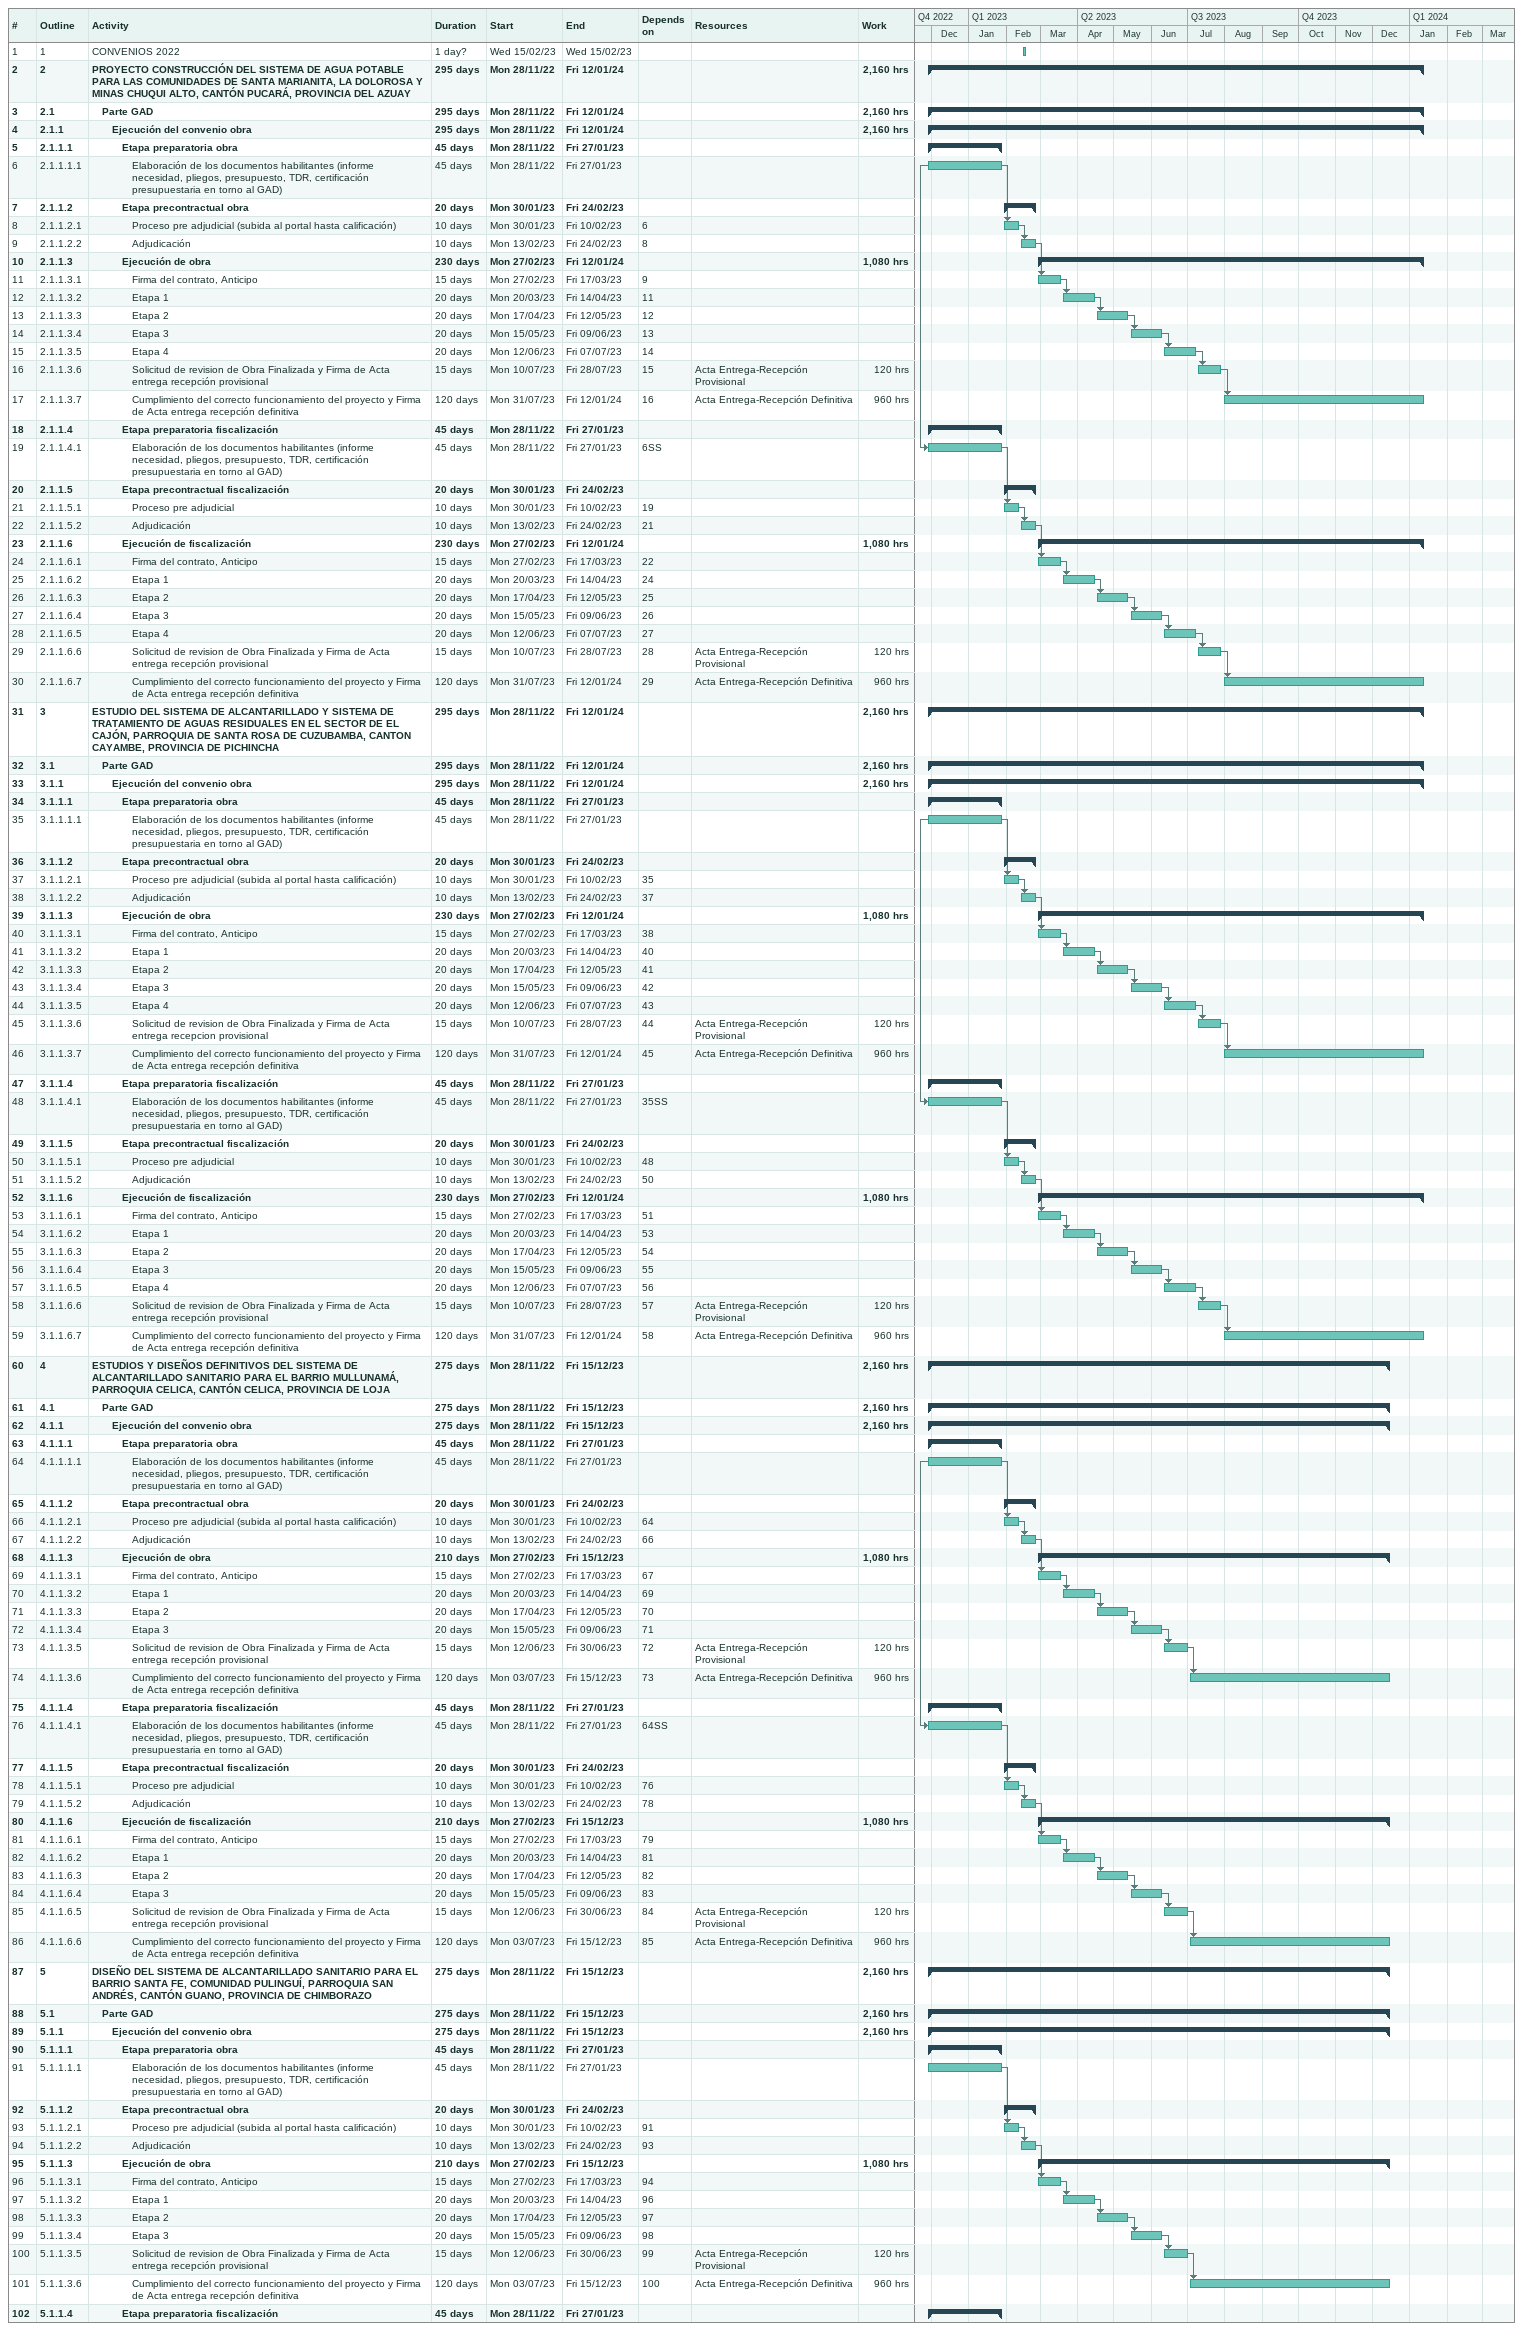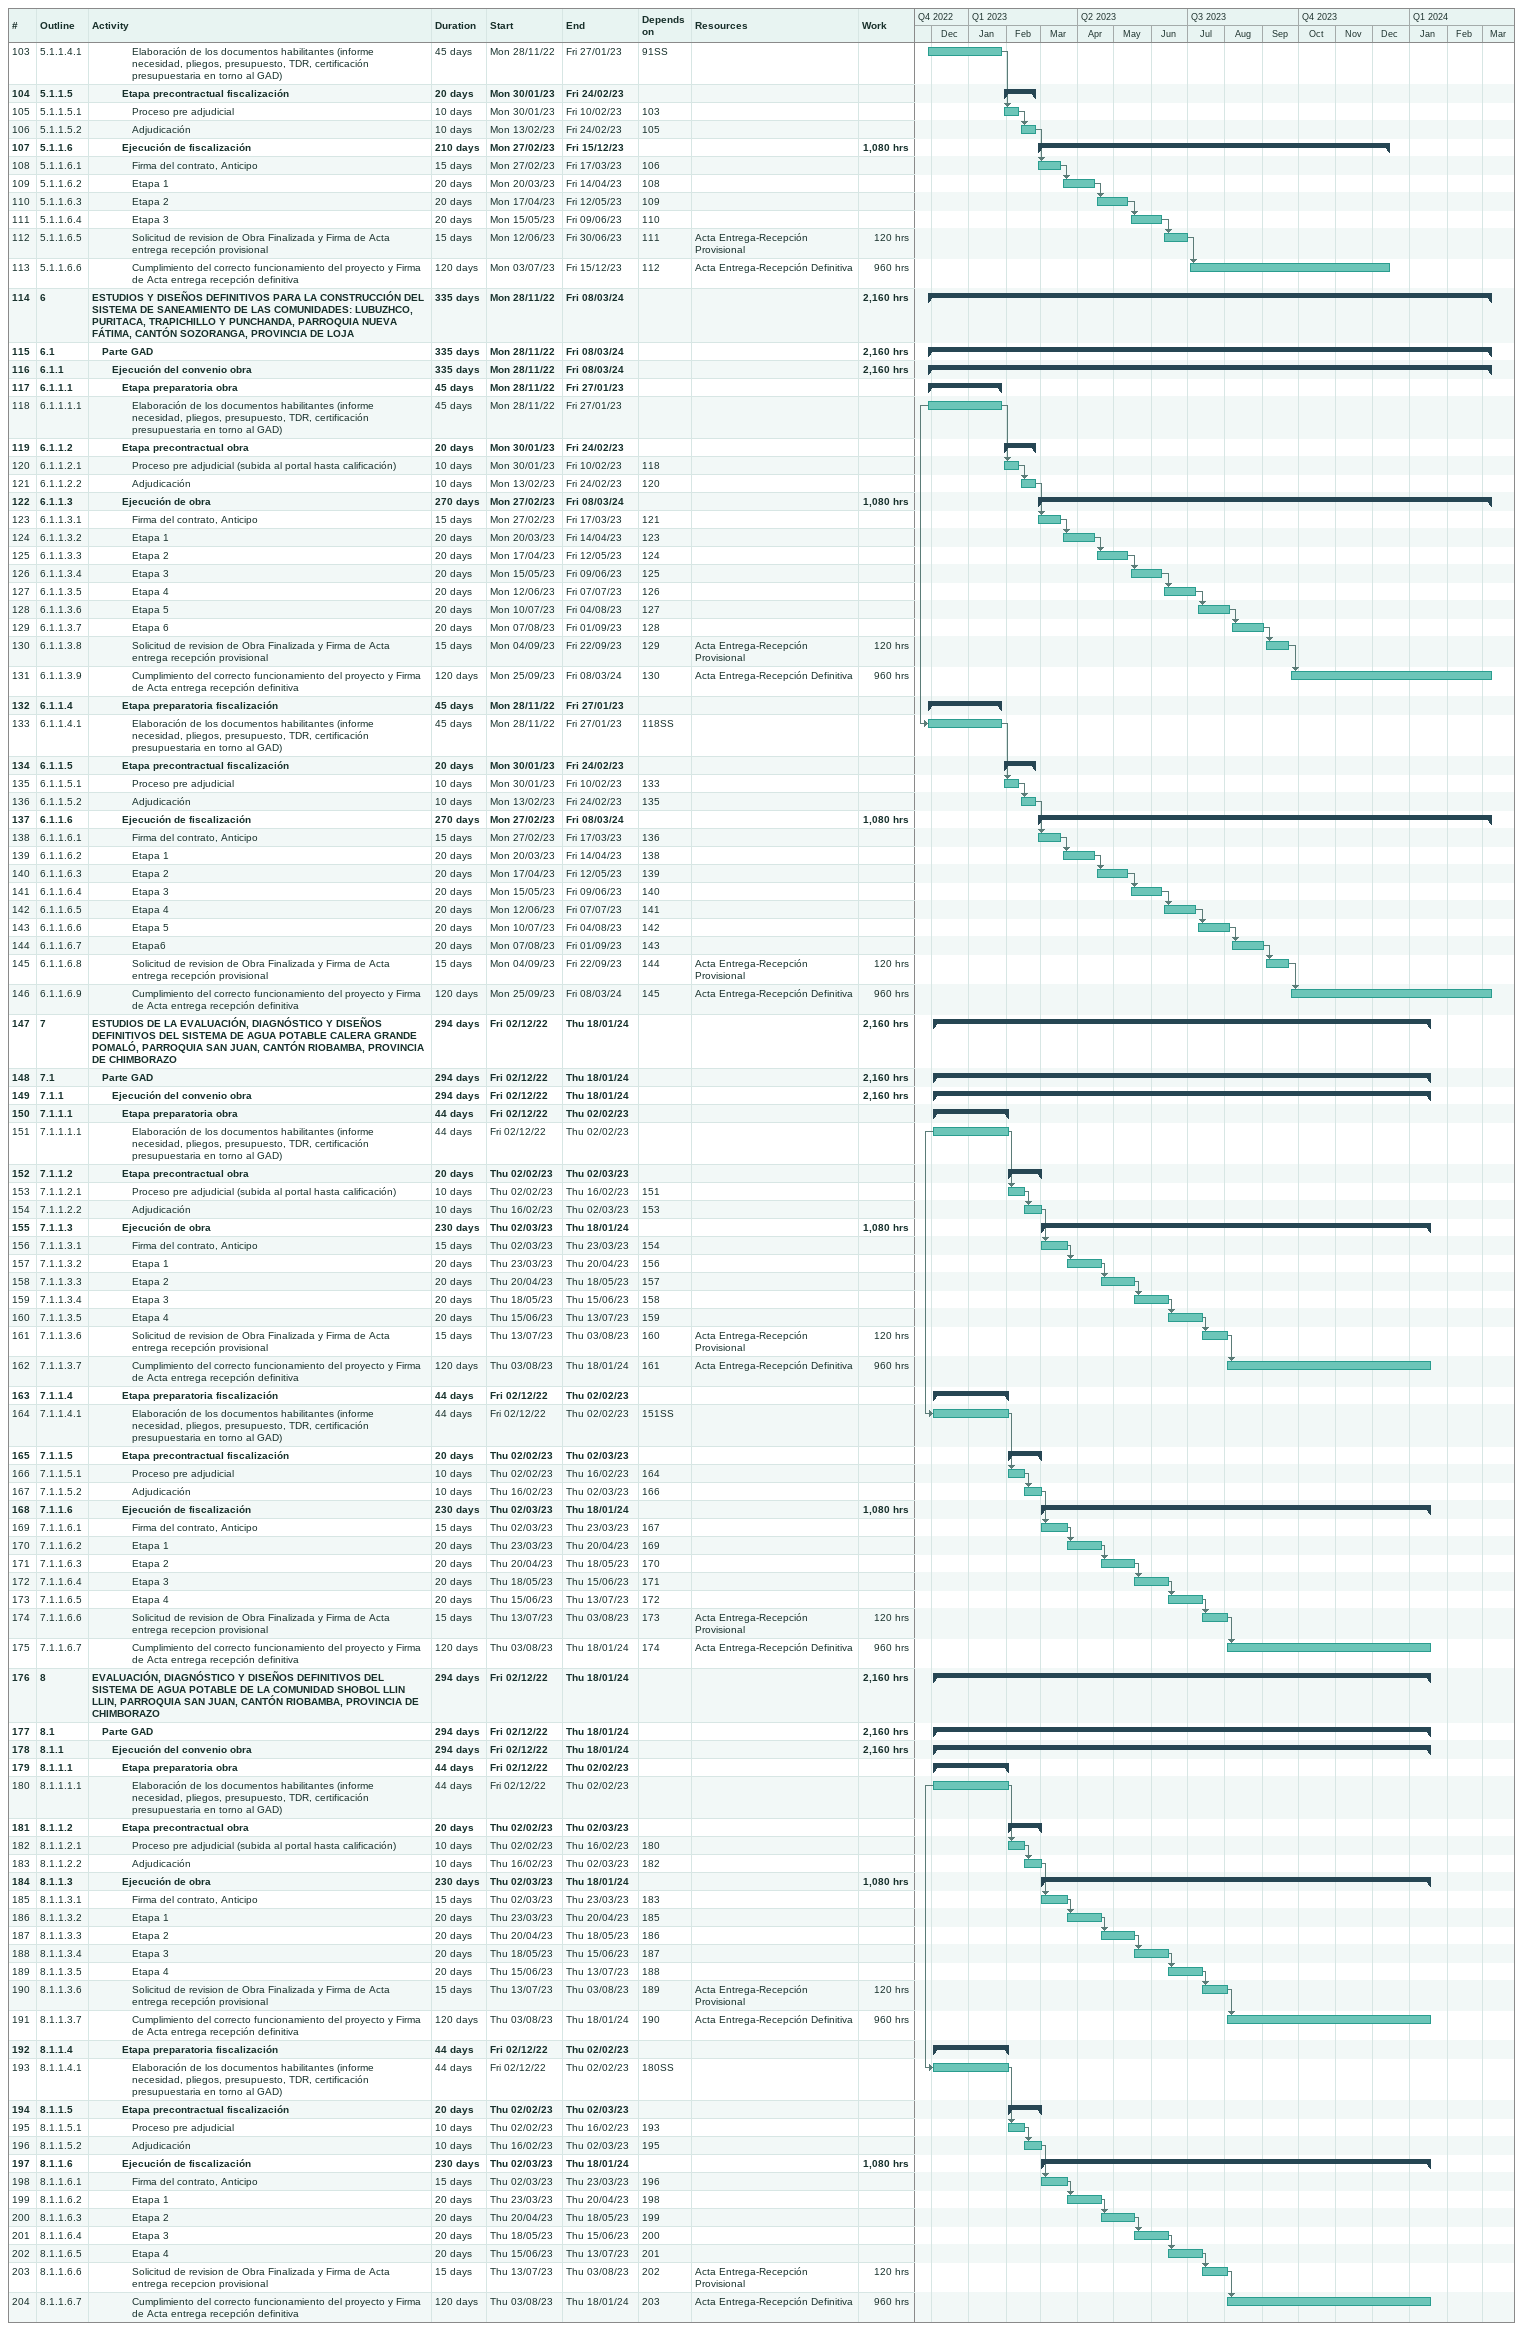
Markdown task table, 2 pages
| ID | WBS | Task | Duration | Start | Finish | Predecessors | Resources | Work (h) |
|---|---|---|---|---|---|---|---|---|
| 1 | 1 | CONVENIOS 2022 | 1d? | 2023-02-15 | 2023-02-15 |  |  |  |
| 2 | 2 | **PROYECTO CONSTRUCCIÓN DEL SISTEMA DE AGUA POTABLE PARA LAS COMUNIDADES DE SANTA MARIANITA, LA DOLOROSA Y MINAS CHUQUI ALTO, CANTÓN PUCARÁ, PROVINCIA DEL AZUAY** | 295d | 2022-11-28 | 2024-01-12 |  |  | 2160 |
| 3 | 2.1 | **Parte GAD** | 295d | 2022-11-28 | 2024-01-12 |  |  | 2160 |
| 4 | 2.1.1 | **Ejecución del convenio obra** | 295d | 2022-11-28 | 2024-01-12 |  |  | 2160 |
| 5 | 2.1.1.1 | **Etapa preparatoria obra** | 45d | 2022-11-28 | 2023-01-27 |  |  |  |
| 6 | 2.1.1.1.1 | Elaboración de los documentos habilitantes (informe necesidad, pliegos, presupuesto, TDR, certificación presupuestaria en torno al GAD) | 45d | 2022-11-28 | 2023-01-27 |  |  |  |
| 7 | 2.1.1.2 | **Etapa precontractual obra** | 20d | 2023-01-30 | 2023-02-24 |  |  |  |
| 8 | 2.1.1.2.1 | Proceso pre adjudicial (subida al portal hasta calificación) | 10d | 2023-01-30 | 2023-02-10 | 6 |  |  |
| 9 | 2.1.1.2.2 | Adjudicación | 10d | 2023-02-13 | 2023-02-24 | 8 |  |  |
| 10 | 2.1.1.3 | **Ejecución de obra** | 230d | 2023-02-27 | 2024-01-12 |  |  | 1080 |
| 11 | 2.1.1.3.1 | Firma del contrato, Anticipo | 15d | 2023-02-27 | 2023-03-17 | 9 |  |  |
| 12 | 2.1.1.3.2 | Etapa 1 | 20d | 2023-03-20 | 2023-04-14 | 11 |  |  |
| 13 | 2.1.1.3.3 | Etapa 2 | 20d | 2023-04-17 | 2023-05-12 | 12 |  |  |
| 14 | 2.1.1.3.4 | Etapa 3 | 20d | 2023-05-15 | 2023-06-09 | 13 |  |  |
| 15 | 2.1.1.3.5 | Etapa 4 | 20d | 2023-06-12 | 2023-07-07 | 14 |  |  |
| 16 | 2.1.1.3.6 | Solicitud de revision de Obra Finalizada y Firma de Acta entrega recepción provisional | 15d | 2023-07-10 | 2023-07-28 | 15 | Acta Entrega-Recepción Provisional | 120 |
| 17 | 2.1.1.3.7 | Cumplimiento del correcto funcionamiento del proyecto y Firma de Acta entrega recepción definitiva | 120d | 2023-07-31 | 2024-01-12 | 16 | Acta Entrega-Recepción Definitiva | 960 |
| 18 | 2.1.1.4 | **Etapa preparatoria fiscalización** | 45d | 2022-11-28 | 2023-01-27 |  |  |  |
| 19 | 2.1.1.4.1 | Elaboración de los documentos habilitantes (informe necesidad, pliegos, presupuesto, TDR, certificación presupuestaria en torno al GAD) | 45d | 2022-11-28 | 2023-01-27 | 6SS |  |  |
| 20 | 2.1.1.5 | **Etapa precontractual fiscalización** | 20d | 2023-01-30 | 2023-02-24 |  |  |  |
| 21 | 2.1.1.5.1 | Proceso pre adjudicial | 10d | 2023-01-30 | 2023-02-10 | 19 |  |  |
| 22 | 2.1.1.5.2 | Adjudicación | 10d | 2023-02-13 | 2023-02-24 | 21 |  |  |
| 23 | 2.1.1.6 | **Ejecución de fiscalización** | 230d | 2023-02-27 | 2024-01-12 |  |  | 1080 |
| 24 | 2.1.1.6.1 | Firma del contrato, Anticipo | 15d | 2023-02-27 | 2023-03-17 | 22 |  |  |
| 25 | 2.1.1.6.2 | Etapa 1 | 20d | 2023-03-20 | 2023-04-14 | 24 |  |  |
| 26 | 2.1.1.6.3 | Etapa 2 | 20d | 2023-04-17 | 2023-05-12 | 25 |  |  |
| 27 | 2.1.1.6.4 | Etapa 3 | 20d | 2023-05-15 | 2023-06-09 | 26 |  |  |
| 28 | 2.1.1.6.5 | Etapa 4 | 20d | 2023-06-12 | 2023-07-07 | 27 |  |  |
| 29 | 2.1.1.6.6 | Solicitud de revision de Obra Finalizada y Firma de Acta entrega recepción provisional | 15d | 2023-07-10 | 2023-07-28 | 28 | Acta Entrega-Recepción Provisional | 120 |
| 30 | 2.1.1.6.7 | Cumplimiento del correcto funcionamiento del proyecto y Firma de Acta entrega recepción definitiva | 120d | 2023-07-31 | 2024-01-12 | 29 | Acta Entrega-Recepción Definitiva | 960 |
| 31 | 3 | **ESTUDIO DEL SISTEMA DE ALCANTARILLADO Y SISTEMA DE TRATAMIENTO DE AGUAS RESIDUALES EN EL SECTOR DE EL CAJÓN, PARROQUIA DE SANTA ROSA DE CUZUBAMBA, CANTON CAYAMBE, PROVINCIA DE PICHINCHA** | 295d | 2022-11-28 | 2024-01-12 |  |  | 2160 |
| 32 | 3.1 | **Parte GAD** | 295d | 2022-11-28 | 2024-01-12 |  |  | 2160 |
| 33 | 3.1.1 | **Ejecución del convenio obra** | 295d | 2022-11-28 | 2024-01-12 |  |  | 2160 |
| 34 | 3.1.1.1 | **Etapa preparatoria obra** | 45d | 2022-11-28 | 2023-01-27 |  |  |  |
| 35 | 3.1.1.1.1 | Elaboración de los documentos habilitantes (informe necesidad, pliegos, presupuesto, TDR, certificación presupuestaria en torno al GAD) | 45d | 2022-11-28 | 2023-01-27 |  |  |  |
| 36 | 3.1.1.2 | **Etapa precontractual obra** | 20d | 2023-01-30 | 2023-02-24 |  |  |  |
| 37 | 3.1.1.2.1 | Proceso pre adjudicial (subida al portal hasta calificación) | 10d | 2023-01-30 | 2023-02-10 | 35 |  |  |
| 38 | 3.1.1.2.2 | Adjudicación | 10d | 2023-02-13 | 2023-02-24 | 37 |  |  |
| 39 | 3.1.1.3 | **Ejecución de obra** | 230d | 2023-02-27 | 2024-01-12 |  |  | 1080 |
| 40 | 3.1.1.3.1 | Firma del contrato, Anticipo | 15d | 2023-02-27 | 2023-03-17 | 38 |  |  |
| 41 | 3.1.1.3.2 | Etapa 1 | 20d | 2023-03-20 | 2023-04-14 | 40 |  |  |
| 42 | 3.1.1.3.3 | Etapa 2 | 20d | 2023-04-17 | 2023-05-12 | 41 |  |  |
| 43 | 3.1.1.3.4 | Etapa 3 | 20d | 2023-05-15 | 2023-06-09 | 42 |  |  |
| 44 | 3.1.1.3.5 | Etapa 4 | 20d | 2023-06-12 | 2023-07-07 | 43 |  |  |
| 45 | 3.1.1.3.6 | Solicitud de revision de Obra Finalizada y Firma de Acta entrega recepcion provisional | 15d | 2023-07-10 | 2023-07-28 | 44 | Acta Entrega-Recepción Provisional | 120 |
| 46 | 3.1.1.3.7 | Cumplimiento del correcto funcionamiento del proyecto y Firma de Acta entrega recepción definitiva | 120d | 2023-07-31 | 2024-01-12 | 45 | Acta Entrega-Recepción Definitiva | 960 |
| 47 | 3.1.1.4 | **Etapa preparatoria fiscalización** | 45d | 2022-11-28 | 2023-01-27 |  |  |  |
| 48 | 3.1.1.4.1 | Elaboración de los documentos habilitantes (informe necesidad, pliegos, presupuesto, TDR, certificación presupuestaria en torno al GAD) | 45d | 2022-11-28 | 2023-01-27 | 35SS |  |  |
| 49 | 3.1.1.5 | **Etapa precontractual fiscalización** | 20d | 2023-01-30 | 2023-02-24 |  |  |  |
| 50 | 3.1.1.5.1 | Proceso pre adjudicial | 10d | 2023-01-30 | 2023-02-10 | 48 |  |  |
| 51 | 3.1.1.5.2 | Adjudicación | 10d | 2023-02-13 | 2023-02-24 | 50 |  |  |
| 52 | 3.1.1.6 | **Ejecución de fiscalización** | 230d | 2023-02-27 | 2024-01-12 |  |  | 1080 |
| 53 | 3.1.1.6.1 | Firma del contrato, Anticipo | 15d | 2023-02-27 | 2023-03-17 | 51 |  |  |
| 54 | 3.1.1.6.2 | Etapa 1 | 20d | 2023-03-20 | 2023-04-14 | 53 |  |  |
| 55 | 3.1.1.6.3 | Etapa 2 | 20d | 2023-04-17 | 2023-05-12 | 54 |  |  |
| 56 | 3.1.1.6.4 | Etapa 3 | 20d | 2023-05-15 | 2023-06-09 | 55 |  |  |
| 57 | 3.1.1.6.5 | Etapa 4 | 20d | 2023-06-12 | 2023-07-07 | 56 |  |  |
| 58 | 3.1.1.6.6 | Solicitud de revision de Obra Finalizada y Firma de Acta entrega recepción provisional | 15d | 2023-07-10 | 2023-07-28 | 57 | Acta Entrega-Recepción Provisional | 120 |
| 59 | 3.1.1.6.7 | Cumplimiento del correcto funcionamiento del proyecto y Firma de Acta entrega recepción definitiva | 120d | 2023-07-31 | 2024-01-12 | 58 | Acta Entrega-Recepción Definitiva | 960 |
| 60 | 4 | **ESTUDIOS Y DISEÑOS DEFINITIVOS DEL SISTEMA DE ALCANTARILLADO SANITARIO PARA EL BARRIO MULLUNAMÁ, PARROQUIA CELICA, CANTÓN CELICA, PROVINCIA DE LOJA** | 275d | 2022-11-28 | 2023-12-15 |  |  | 2160 |
| 61 | 4.1 | **Parte GAD** | 275d | 2022-11-28 | 2023-12-15 |  |  | 2160 |
| 62 | 4.1.1 | **Ejecución del convenio obra** | 275d | 2022-11-28 | 2023-12-15 |  |  | 2160 |
| 63 | 4.1.1.1 | **Etapa preparatoria obra** | 45d | 2022-11-28 | 2023-01-27 |  |  |  |
| 64 | 4.1.1.1.1 | Elaboración de los documentos habilitantes (informe necesidad, pliegos, presupuesto, TDR, certificación presupuestaria en torno al GAD) | 45d | 2022-11-28 | 2023-01-27 |  |  |  |
| 65 | 4.1.1.2 | **Etapa precontractual obra** | 20d | 2023-01-30 | 2023-02-24 |  |  |  |
| 66 | 4.1.1.2.1 | Proceso pre adjudicial (subida al portal hasta calificación) | 10d | 2023-01-30 | 2023-02-10 | 64 |  |  |
| 67 | 4.1.1.2.2 | Adjudicación | 10d | 2023-02-13 | 2023-02-24 | 66 |  |  |
| 68 | 4.1.1.3 | **Ejecución de obra** | 210d | 2023-02-27 | 2023-12-15 |  |  | 1080 |
| 69 | 4.1.1.3.1 | Firma del contrato, Anticipo | 15d | 2023-02-27 | 2023-03-17 | 67 |  |  |
| 70 | 4.1.1.3.2 | Etapa 1 | 20d | 2023-03-20 | 2023-04-14 | 69 |  |  |
| 71 | 4.1.1.3.3 | Etapa 2 | 20d | 2023-04-17 | 2023-05-12 | 70 |  |  |
| 72 | 4.1.1.3.4 | Etapa 3 | 20d | 2023-05-15 | 2023-06-09 | 71 |  |  |
| 73 | 4.1.1.3.5 | Solicitud de revision de Obra Finalizada y Firma de Acta entrega recepción provisional | 15d | 2023-06-12 | 2023-06-30 | 72 | Acta Entrega-Recepción Provisional | 120 |
| 74 | 4.1.1.3.6 | Cumplimiento del correcto funcionamiento del proyecto y Firma de Acta entrega recepción definitiva | 120d | 2023-07-03 | 2023-12-15 | 73 | Acta Entrega-Recepción Definitiva | 960 |
| 75 | 4.1.1.4 | **Etapa preparatoria fiscalización** | 45d | 2022-11-28 | 2023-01-27 |  |  |  |
| 76 | 4.1.1.4.1 | Elaboración de los documentos habilitantes (informe necesidad, pliegos, presupuesto, TDR, certificación presupuestaria en torno al GAD) | 45d | 2022-11-28 | 2023-01-27 | 64SS |  |  |
| 77 | 4.1.1.5 | **Etapa precontractual fiscalización** | 20d | 2023-01-30 | 2023-02-24 |  |  |  |
| 78 | 4.1.1.5.1 | Proceso pre adjudicial | 10d | 2023-01-30 | 2023-02-10 | 76 |  |  |
| 79 | 4.1.1.5.2 | Adjudicación | 10d | 2023-02-13 | 2023-02-24 | 78 |  |  |
| 80 | 4.1.1.6 | **Ejecución de fiscalización** | 210d | 2023-02-27 | 2023-12-15 |  |  | 1080 |
| 81 | 4.1.1.6.1 | Firma del contrato, Anticipo | 15d | 2023-02-27 | 2023-03-17 | 79 |  |  |
| 82 | 4.1.1.6.2 | Etapa 1 | 20d | 2023-03-20 | 2023-04-14 | 81 |  |  |
| 83 | 4.1.1.6.3 | Etapa 2 | 20d | 2023-04-17 | 2023-05-12 | 82 |  |  |
| 84 | 4.1.1.6.4 | Etapa 3 | 20d | 2023-05-15 | 2023-06-09 | 83 |  |  |
| 85 | 4.1.1.6.5 | Solicitud de revision de Obra Finalizada y Firma de Acta entrega recepción provisional | 15d | 2023-06-12 | 2023-06-30 | 84 | Acta Entrega-Recepción Provisional | 120 |
| 86 | 4.1.1.6.6 | Cumplimiento del correcto funcionamiento del proyecto y Firma de Acta entrega recepción definitiva | 120d | 2023-07-03 | 2023-12-15 | 85 | Acta Entrega-Recepción Definitiva | 960 |
| 87 | 5 | **DISEÑO DEL SISTEMA DE ALCANTARILLADO SANITARIO PARA EL BARRIO SANTA FE, COMUNIDAD PULINGUÍ, PARROQUIA SAN ANDRÉS, CANTÓN GUANO, PROVINCIA DE CHIMBORAZO** | 275d | 2022-11-28 | 2023-12-15 |  |  | 2160 |
| 88 | 5.1 | **Parte GAD** | 275d | 2022-11-28 | 2023-12-15 |  |  | 2160 |
| 89 | 5.1.1 | **Ejecución del convenio obra** | 275d | 2022-11-28 | 2023-12-15 |  |  | 2160 |
| 90 | 5.1.1.1 | **Etapa preparatoria obra** | 45d | 2022-11-28 | 2023-01-27 |  |  |  |
| 91 | 5.1.1.1.1 | Elaboración de los documentos habilitantes (informe necesidad, pliegos, presupuesto, TDR, certificación presupuestaria en torno al GAD) | 45d | 2022-11-28 | 2023-01-27 |  |  |  |
| 92 | 5.1.1.2 | **Etapa precontractual obra** | 20d | 2023-01-30 | 2023-02-24 |  |  |  |
| 93 | 5.1.1.2.1 | Proceso pre adjudicial (subida al portal hasta calificación) | 10d | 2023-01-30 | 2023-02-10 | 91 |  |  |
| 94 | 5.1.1.2.2 | Adjudicación | 10d | 2023-02-13 | 2023-02-24 | 93 |  |  |
| 95 | 5.1.1.3 | **Ejecución de obra** | 210d | 2023-02-27 | 2023-12-15 |  |  | 1080 |
| 96 | 5.1.1.3.1 | Firma del contrato, Anticipo | 15d | 2023-02-27 | 2023-03-17 | 94 |  |  |
| 97 | 5.1.1.3.2 | Etapa 1 | 20d | 2023-03-20 | 2023-04-14 | 96 |  |  |
| 98 | 5.1.1.3.3 | Etapa 2 | 20d | 2023-04-17 | 2023-05-12 | 97 |  |  |
| 99 | 5.1.1.3.4 | Etapa 3 | 20d | 2023-05-15 | 2023-06-09 | 98 |  |  |
| 100 | 5.1.1.3.5 | Solicitud de revision de Obra Finalizada y Firma de Acta entrega recepción provisional | 15d | 2023-06-12 | 2023-06-30 | 99 | Acta Entrega-Recepción Provisional | 120 |
| 101 | 5.1.1.3.6 | Cumplimiento del correcto funcionamiento del proyecto y Firma de Acta entrega recepción definitiva | 120d | 2023-07-03 | 2023-12-15 | 100 | Acta Entrega-Recepción Definitiva | 960 |
| 102 | 5.1.1.4 | **Etapa preparatoria fiscalización** | 45d | 2022-11-28 | 2023-01-27 |  |  |  |
| 103 | 5.1.1.4.1 | Elaboración de los documentos habilitantes (informe necesidad, pliegos, presupuesto, TDR, certificación presupuestaria en torno al GAD) | 45d | 2022-11-28 | 2023-01-27 | 91SS |  |  |
| 104 | 5.1.1.5 | **Etapa precontractual fiscalización** | 20d | 2023-01-30 | 2023-02-24 |  |  |  |
| 105 | 5.1.1.5.1 | Proceso pre adjudicial | 10d | 2023-01-30 | 2023-02-10 | 103 |  |  |
| 106 | 5.1.1.5.2 | Adjudicación | 10d | 2023-02-13 | 2023-02-24 | 105 |  |  |
| 107 | 5.1.1.6 | **Ejecución de fiscalización** | 210d | 2023-02-27 | 2023-12-15 |  |  | 1080 |
| 108 | 5.1.1.6.1 | Firma del contrato, Anticipo | 15d | 2023-02-27 | 2023-03-17 | 106 |  |  |
| 109 | 5.1.1.6.2 | Etapa 1 | 20d | 2023-03-20 | 2023-04-14 | 108 |  |  |
| 110 | 5.1.1.6.3 | Etapa 2 | 20d | 2023-04-17 | 2023-05-12 | 109 |  |  |
| 111 | 5.1.1.6.4 | Etapa 3 | 20d | 2023-05-15 | 2023-06-09 | 110 |  |  |
| 112 | 5.1.1.6.5 | Solicitud de revision de Obra Finalizada y Firma de Acta entrega recepción provisional | 15d | 2023-06-12 | 2023-06-30 | 111 | Acta Entrega-Recepción Provisional | 120 |
| 113 | 5.1.1.6.6 | Cumplimiento del correcto funcionamiento del proyecto y Firma de Acta entrega recepción definitiva | 120d | 2023-07-03 | 2023-12-15 | 112 | Acta Entrega-Recepción Definitiva | 960 |
| 114 | 6 | **ESTUDIOS Y DISEÑOS DEFINITIVOS PARA LA CONSTRUCCIÓN DEL SISTEMA DE SANEAMIENTO DE LAS COMUNIDADES: LUBUZHCO, PURITACA, TRAPICHILLO Y PUNCHANDA, PARROQUIA NUEVA FÁTIMA, CANTÓN SOZORANGA, PROVINCIA DE LOJA** | 335d | 2022-11-28 | 2024-03-08 |  |  | 2160 |
| 115 | 6.1 | **Parte GAD** | 335d | 2022-11-28 | 2024-03-08 |  |  | 2160 |
| 116 | 6.1.1 | **Ejecución del convenio obra** | 335d | 2022-11-28 | 2024-03-08 |  |  | 2160 |
| 117 | 6.1.1.1 | **Etapa preparatoria obra** | 45d | 2022-11-28 | 2023-01-27 |  |  |  |
| 118 | 6.1.1.1.1 | Elaboración de los documentos habilitantes (informe necesidad, pliegos, presupuesto, TDR, certificación presupuestaria en torno al GAD) | 45d | 2022-11-28 | 2023-01-27 |  |  |  |
| 119 | 6.1.1.2 | **Etapa precontractual obra** | 20d | 2023-01-30 | 2023-02-24 |  |  |  |
| 120 | 6.1.1.2.1 | Proceso pre adjudicial (subida al portal hasta calificación) | 10d | 2023-01-30 | 2023-02-10 | 118 |  |  |
| 121 | 6.1.1.2.2 | Adjudicación | 10d | 2023-02-13 | 2023-02-24 | 120 |  |  |
| 122 | 6.1.1.3 | **Ejecución de obra** | 270d | 2023-02-27 | 2024-03-08 |  |  | 1080 |
| 123 | 6.1.1.3.1 | Firma del contrato, Anticipo | 15d | 2023-02-27 | 2023-03-17 | 121 |  |  |
| 124 | 6.1.1.3.2 | Etapa 1 | 20d | 2023-03-20 | 2023-04-14 | 123 |  |  |
| 125 | 6.1.1.3.3 | Etapa 2 | 20d | 2023-04-17 | 2023-05-12 | 124 |  |  |
| 126 | 6.1.1.3.4 | Etapa 3 | 20d | 2023-05-15 | 2023-06-09 | 125 |  |  |
| 127 | 6.1.1.3.5 | Etapa 4 | 20d | 2023-06-12 | 2023-07-07 | 126 |  |  |
| 128 | 6.1.1.3.6 | Etapa 5 | 20d | 2023-07-10 | 2023-08-04 | 127 |  |  |
| 129 | 6.1.1.3.7 | Etapa 6 | 20d | 2023-08-07 | 2023-09-01 | 128 |  |  |
| 130 | 6.1.1.3.8 | Solicitud de revision de Obra Finalizada y Firma de Acta entrega recepción provisional | 15d | 2023-09-04 | 2023-09-22 | 129 | Acta Entrega-Recepción Provisional | 120 |
| 131 | 6.1.1.3.9 | Cumplimiento del correcto funcionamiento del proyecto y Firma de Acta entrega recepción definitiva | 120d | 2023-09-25 | 2024-03-08 | 130 | Acta Entrega-Recepción Definitiva | 960 |
| 132 | 6.1.1.4 | **Etapa preparatoria fiscalización** | 45d | 2022-11-28 | 2023-01-27 |  |  |  |
| 133 | 6.1.1.4.1 | Elaboración de los documentos habilitantes (informe necesidad, pliegos, presupuesto, TDR, certificación presupuestaria en torno al GAD) | 45d | 2022-11-28 | 2023-01-27 | 118SS |  |  |
| 134 | 6.1.1.5 | **Etapa precontractual fiscalización** | 20d | 2023-01-30 | 2023-02-24 |  |  |  |
| 135 | 6.1.1.5.1 | Proceso pre adjudicial | 10d | 2023-01-30 | 2023-02-10 | 133 |  |  |
| 136 | 6.1.1.5.2 | Adjudicación | 10d | 2023-02-13 | 2023-02-24 | 135 |  |  |
| 137 | 6.1.1.6 | **Ejecución de fiscalización** | 270d | 2023-02-27 | 2024-03-08 |  |  | 1080 |
| 138 | 6.1.1.6.1 | Firma del contrato, Anticipo | 15d | 2023-02-27 | 2023-03-17 | 136 |  |  |
| 139 | 6.1.1.6.2 | Etapa 1 | 20d | 2023-03-20 | 2023-04-14 | 138 |  |  |
| 140 | 6.1.1.6.3 | Etapa 2 | 20d | 2023-04-17 | 2023-05-12 | 139 |  |  |
| 141 | 6.1.1.6.4 | Etapa 3 | 20d | 2023-05-15 | 2023-06-09 | 140 |  |  |
| 142 | 6.1.1.6.5 | Etapa 4 | 20d | 2023-06-12 | 2023-07-07 | 141 |  |  |
| 143 | 6.1.1.6.6 | Etapa 5 | 20d | 2023-07-10 | 2023-08-04 | 142 |  |  |
| 144 | 6.1.1.6.7 | Etapa6 | 20d | 2023-08-07 | 2023-09-01 | 143 |  |  |
| 145 | 6.1.1.6.8 | Solicitud de revision de Obra Finalizada y Firma de Acta entrega recepción provisional | 15d | 2023-09-04 | 2023-09-22 | 144 | Acta Entrega-Recepción Provisional | 120 |
| 146 | 6.1.1.6.9 | Cumplimiento del correcto funcionamiento del proyecto y Firma de Acta entrega recepción definitiva | 120d | 2023-09-25 | 2024-03-08 | 145 | Acta Entrega-Recepción Definitiva | 960 |
| 147 | 7 | **ESTUDIOS DE LA EVALUACIÓN, DIAGNÓSTICO Y DISEÑOS DEFINITIVOS DEL SISTEMA DE AGUA POTABLE CALERA GRANDE POMALÓ, PARROQUIA SAN JUAN, CANTÓN RIOBAMBA, PROVINCIA DE CHIMBORAZO** | 294d | 2022-12-02 | 2024-01-18 |  |  | 2160 |
| 148 | 7.1 | **Parte GAD** | 294d | 2022-12-02 | 2024-01-18 |  |  | 2160 |
| 149 | 7.1.1 | **Ejecución del convenio obra** | 294d | 2022-12-02 | 2024-01-18 |  |  | 2160 |
| 150 | 7.1.1.1 | **Etapa preparatoria obra** | 44d | 2022-12-02 | 2023-02-02 |  |  |  |
| 151 | 7.1.1.1.1 | Elaboración de los documentos habilitantes (informe necesidad, pliegos, presupuesto, TDR, certificación presupuestaria en torno al GAD) | 44d | 2022-12-02 | 2023-02-02 |  |  |  |
| 152 | 7.1.1.2 | **Etapa precontractual obra** | 20d | 2023-02-02 | 2023-03-02 |  |  |  |
| 153 | 7.1.1.2.1 | Proceso pre adjudicial (subida al portal hasta calificación) | 10d | 2023-02-02 | 2023-02-16 | 151 |  |  |
| 154 | 7.1.1.2.2 | Adjudicación | 10d | 2023-02-16 | 2023-03-02 | 153 |  |  |
| 155 | 7.1.1.3 | **Ejecución de obra** | 230d | 2023-03-02 | 2024-01-18 |  |  | 1080 |
| 156 | 7.1.1.3.1 | Firma del contrato, Anticipo | 15d | 2023-03-02 | 2023-03-23 | 154 |  |  |
| 157 | 7.1.1.3.2 | Etapa 1 | 20d | 2023-03-23 | 2023-04-20 | 156 |  |  |
| 158 | 7.1.1.3.3 | Etapa 2 | 20d | 2023-04-20 | 2023-05-18 | 157 |  |  |
| 159 | 7.1.1.3.4 | Etapa 3 | 20d | 2023-05-18 | 2023-06-15 | 158 |  |  |
| 160 | 7.1.1.3.5 | Etapa 4 | 20d | 2023-06-15 | 2023-07-13 | 159 |  |  |
| 161 | 7.1.1.3.6 | Solicitud de revision de Obra Finalizada y Firma de Acta entrega recepción provisional | 15d | 2023-07-13 | 2023-08-03 | 160 | Acta Entrega-Recepción Provisional | 120 |
| 162 | 7.1.1.3.7 | Cumplimiento del correcto funcionamiento del proyecto y Firma de Acta entrega recepción definitiva | 120d | 2023-08-03 | 2024-01-18 | 161 | Acta Entrega-Recepción Definitiva | 960 |
| 163 | 7.1.1.4 | **Etapa preparatoria fiscalización** | 44d | 2022-12-02 | 2023-02-02 |  |  |  |
| 164 | 7.1.1.4.1 | Elaboración de los documentos habilitantes (informe necesidad, pliegos, presupuesto, TDR, certificación presupuestaria en torno al GAD) | 44d | 2022-12-02 | 2023-02-02 | 151SS |  |  |
| 165 | 7.1.1.5 | **Etapa precontractual fiscalización** | 20d | 2023-02-02 | 2023-03-02 |  |  |  |
| 166 | 7.1.1.5.1 | Proceso pre adjudicial | 10d | 2023-02-02 | 2023-02-16 | 164 |  |  |
| 167 | 7.1.1.5.2 | Adjudicación | 10d | 2023-02-16 | 2023-03-02 | 166 |  |  |
| 168 | 7.1.1.6 | **Ejecución de fiscalización** | 230d | 2023-03-02 | 2024-01-18 |  |  | 1080 |
| 169 | 7.1.1.6.1 | Firma del contrato, Anticipo | 15d | 2023-03-02 | 2023-03-23 | 167 |  |  |
| 170 | 7.1.1.6.2 | Etapa 1 | 20d | 2023-03-23 | 2023-04-20 | 169 |  |  |
| 171 | 7.1.1.6.3 | Etapa 2 | 20d | 2023-04-20 | 2023-05-18 | 170 |  |  |
| 172 | 7.1.1.6.4 | Etapa 3 | 20d | 2023-05-18 | 2023-06-15 | 171 |  |  |
| 173 | 7.1.1.6.5 | Etapa 4 | 20d | 2023-06-15 | 2023-07-13 | 172 |  |  |
| 174 | 7.1.1.6.6 | Solicitud de revision de Obra Finalizada y Firma de Acta entrega recepcion provisional | 15d | 2023-07-13 | 2023-08-03 | 173 | Acta Entrega-Recepción Provisional | 120 |
| 175 | 7.1.1.6.7 | Cumplimiento del correcto funcionamiento del proyecto y Firma de Acta entrega recepción definitiva | 120d | 2023-08-03 | 2024-01-18 | 174 | Acta Entrega-Recepción Definitiva | 960 |
| 176 | 8 | **EVALUACIÓN, DIAGNÓSTICO Y DISEÑOS DEFINITIVOS DEL SISTEMA DE AGUA POTABLE DE LA COMUNIDAD SHOBOL LLIN LLIN, PARROQUIA SAN JUAN, CANTÓN RIOBAMBA, PROVINCIA DE CHIMBORAZO** | 294d | 2022-12-02 | 2024-01-18 |  |  | 2160 |
| 177 | 8.1 | **Parte GAD** | 294d | 2022-12-02 | 2024-01-18 |  |  | 2160 |
| 178 | 8.1.1 | **Ejecución del convenio obra** | 294d | 2022-12-02 | 2024-01-18 |  |  | 2160 |
| 179 | 8.1.1.1 | **Etapa preparatoria obra** | 44d | 2022-12-02 | 2023-02-02 |  |  |  |
| 180 | 8.1.1.1.1 | Elaboración de los documentos habilitantes (informe necesidad, pliegos, presupuesto, TDR, certificación presupuestaria en torno al GAD) | 44d | 2022-12-02 | 2023-02-02 |  |  |  |
| 181 | 8.1.1.2 | **Etapa precontractual obra** | 20d | 2023-02-02 | 2023-03-02 |  |  |  |
| 182 | 8.1.1.2.1 | Proceso pre adjudicial (subida al portal hasta calificación) | 10d | 2023-02-02 | 2023-02-16 | 180 |  |  |
| 183 | 8.1.1.2.2 | Adjudicación | 10d | 2023-02-16 | 2023-03-02 | 182 |  |  |
| 184 | 8.1.1.3 | **Ejecución de obra** | 230d | 2023-03-02 | 2024-01-18 |  |  | 1080 |
| 185 | 8.1.1.3.1 | Firma del contrato, Anticipo | 15d | 2023-03-02 | 2023-03-23 | 183 |  |  |
| 186 | 8.1.1.3.2 | Etapa 1 | 20d | 2023-03-23 | 2023-04-20 | 185 |  |  |
| 187 | 8.1.1.3.3 | Etapa 2 | 20d | 2023-04-20 | 2023-05-18 | 186 |  |  |
| 188 | 8.1.1.3.4 | Etapa 3 | 20d | 2023-05-18 | 2023-06-15 | 187 |  |  |
| 189 | 8.1.1.3.5 | Etapa 4 | 20d | 2023-06-15 | 2023-07-13 | 188 |  |  |
| 190 | 8.1.1.3.6 | Solicitud de revision de Obra Finalizada y Firma de Acta entrega recepción provisional | 15d | 2023-07-13 | 2023-08-03 | 189 | Acta Entrega-Recepción Provisional | 120 |
| 191 | 8.1.1.3.7 | Cumplimiento del correcto funcionamiento del proyecto y Firma de Acta entrega recepción definitiva | 120d | 2023-08-03 | 2024-01-18 | 190 | Acta Entrega-Recepción Definitiva | 960 |
| 192 | 8.1.1.4 | **Etapa preparatoria fiscalización** | 44d | 2022-12-02 | 2023-02-02 |  |  |  |
| 193 | 8.1.1.4.1 | Elaboración de los documentos habilitantes (informe necesidad, pliegos, presupuesto, TDR, certificación presupuestaria en torno al GAD) | 44d | 2022-12-02 | 2023-02-02 | 180SS |  |  |
| 194 | 8.1.1.5 | **Etapa precontractual fiscalización** | 20d | 2023-02-02 | 2023-03-02 |  |  |  |
| 195 | 8.1.1.5.1 | Proceso pre adjudicial | 10d | 2023-02-02 | 2023-02-16 | 193 |  |  |
| 196 | 8.1.1.5.2 | Adjudicación | 10d | 2023-02-16 | 2023-03-02 | 195 |  |  |
| 197 | 8.1.1.6 | **Ejecución de fiscalización** | 230d | 2023-03-02 | 2024-01-18 |  |  | 1080 |
| 198 | 8.1.1.6.1 | Firma del contrato, Anticipo | 15d | 2023-03-02 | 2023-03-23 | 196 |  |  |
| 199 | 8.1.1.6.2 | Etapa 1 | 20d | 2023-03-23 | 2023-04-20 | 198 |  |  |
| 200 | 8.1.1.6.3 | Etapa 2 | 20d | 2023-04-20 | 2023-05-18 | 199 |  |  |
| 201 | 8.1.1.6.4 | Etapa 3 | 20d | 2023-05-18 | 2023-06-15 | 200 |  |  |
| 202 | 8.1.1.6.5 | Etapa 4 | 20d | 2023-06-15 | 2023-07-13 | 201 |  |  |
| 203 | 8.1.1.6.6 | Solicitud de revision de Obra Finalizada y Firma de Acta entrega recepcion provisional | 15d | 2023-07-13 | 2023-08-03 | 202 | Acta Entrega-Recepción Provisional | 120 |
| 204 | 8.1.1.6.7 | Cumplimiento del correcto funcionamiento del proyecto y Firma de Acta entrega recepción definitiva | 120d | 2023-08-03 | 2024-01-18 | 203 | Acta Entrega-Recepción Definitiva | 960 |
